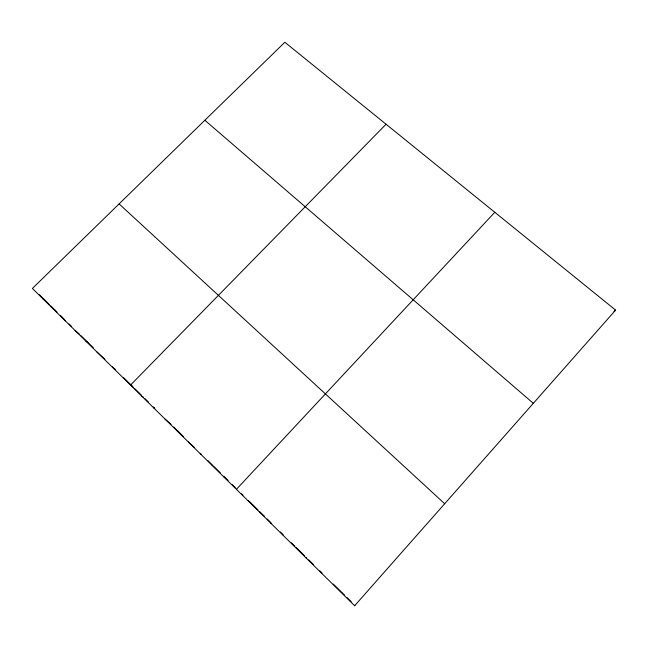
<?xml version="1.0" encoding="UTF-8"?>
<svg xmlns="http://www.w3.org/2000/svg" width="648" height="648" viewBox="0 0 648 648"><rect width="100%" height="100%" fill="white"/><g stroke="black" fill="none" stroke-linecap="round" stroke-linejoin="round"><path stroke-width="0.97" d="M354.65 605.75L615.6 310.109L284.837 42.25L32.4 288.457L354.65 605.75L354.78 605.208M342.379 593.665L342.589 593.212M236.415 489.329L494.797 212.285M386.062 124.23L130.523 385.074L132.103 386.006M613.996 311.55L615.6 310.109M306.172 558.017L306.634 557.815M294.305 546.329L294.848 546.207L291.406 542.822M282.536 534.738L283.152 534.697L280.422 532.016M270.864 523.252L271.561 523.284M259.289 511.847L260.059 511.969L264.368 516.213M247.803 500.548L248.654 500.734M224.24 477.341L225.237 477.689M212.163 465.458L213.241 465.88M200.2 453.673L201.35 454.175M188.333 441.993L194.416 447.347M176.572 430.41L177.876 431.066M164.916 418.932L171.056 424.351M153.357 407.552L154.791 408.345L153.365 406.944M141.888 396.26L143.394 397.127M96.998 352.058L104.968 359.292M86.006 341.237L87.836 342.436M75.111 330.504L79.712 334.441M64.298 319.861L65.602 320.752M53.582 309.307L55.59 310.692M42.946 298.841L45.02 300.283M204.849 120.261L533.328 403.323M119.094 203.901L444.69 503.739M39.423 294.783L49.248 304.447M50.657 305.84L57.016 312.093M60.572 315.592L64.12 319.091M69.117 324.008L71.272 326.13M81.065 335.769L93.304 347.814M112.566 366.776L115.344 369.506M123.695 377.735L133.512 387.399M134.922 388.784L141.28 395.045M144.82 398.528L148.384 402.035M173.786 427.04L183.376 436.477M207.644 460.372L212.544 465.191M213.945 466.576L220.296 472.829M223.827 476.296L228.088 480.492M232.357 484.696L235.2 487.499M241.583 493.776L242.992 495.169M249.367 501.439L257.92 509.863M267.243 519.04L270.84 522.58M296.233 547.576L304.552 555.765M308.731 559.88L313.624 564.692M319.926 570.904L322.048 572.986M333.347 584.107L344.744 595.326M346.891 597.448L351.192 601.676"/></g></svg>
